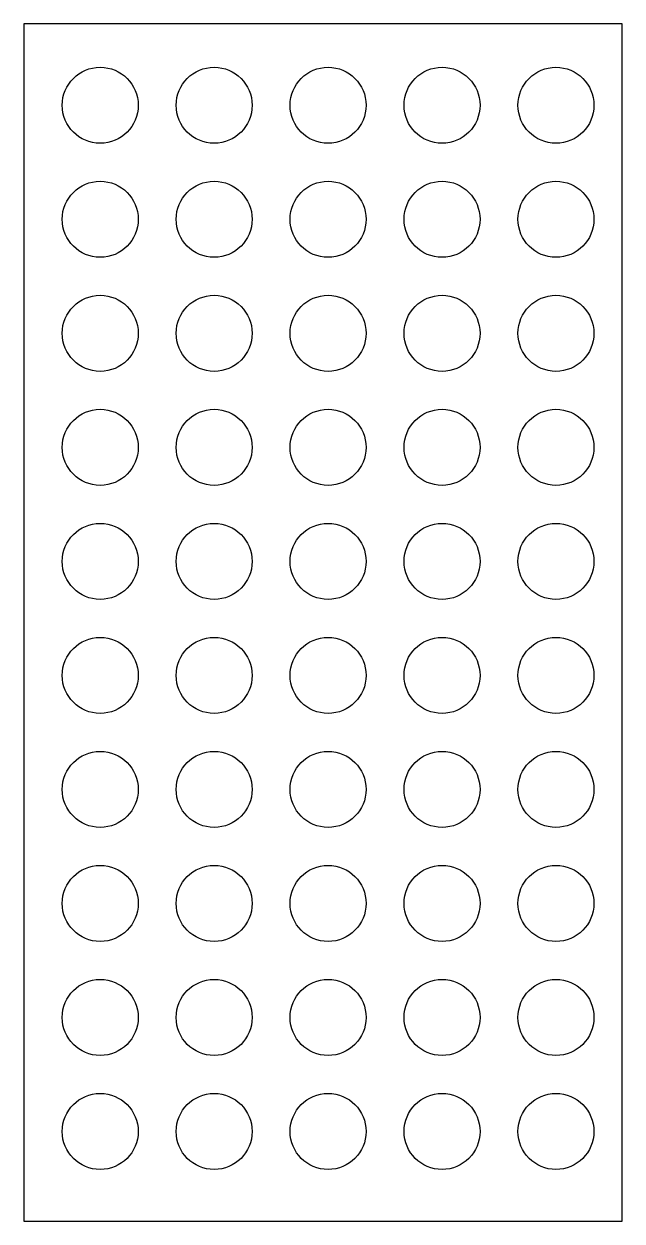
# Model space of a CAD drawing. Header units: metres. Extents: x 0 to 1220, y 0 to 2440.
import ezdxf

# ---------------------------------------------------------------- set-up
doc = ezdxf.new("R2010")
doc.units = ezdxf.units.M

msp = doc.modelspace()

# ---------------------------------------------------------------- linework, layer by layer
msp.add_lwpolyline([(0, 0), (1220, 0), (1220, 2440), (0, 2440)], close=True)
for centre in [(155.6, 2274.2), (388, 2274.2), (620.4, 2274.2), (852.8, 2274.2), (1085.2, 2274.2), (155.6, 2041.8), (388, 2041.8), (620.4, 2041.8), (852.8, 2041.8), (1085.2, 2041.8), (155.6, 1809.4), (388, 1809.4), (620.4, 1809.4), (852.8, 1809.4), (1085.2, 1809.4), (155.6, 1577), (388, 1577), (620.4, 1577), (852.8, 1577), (1085.2, 1577), (155.6, 1344.6), (388, 1344.6), (620.4, 1344.6), (852.8, 1344.6), (1085.2, 1344.6), (155.6, 1112.2), (388, 1112.2), (620.4, 1112.2), (852.8, 1112.2), (1085.2, 1112.2), (155.6, 879.8), (388, 879.8), (620.4, 879.8), (852.8, 879.8), (1085.2, 879.8), (155.6, 647.4), (388, 647.4), (620.4, 647.4), (852.8, 647.4), (1085.2, 647.4), (155.6, 415), (388, 415), (620.4, 415), (852.8, 415), (1085.2, 415), (155.6, 182.6), (388, 182.6), (620.4, 182.6), (852.8, 182.6), (1085.2, 182.6)]:
    msp.add_circle(centre, 77.5)

doc.saveas('drawing.dxf')
